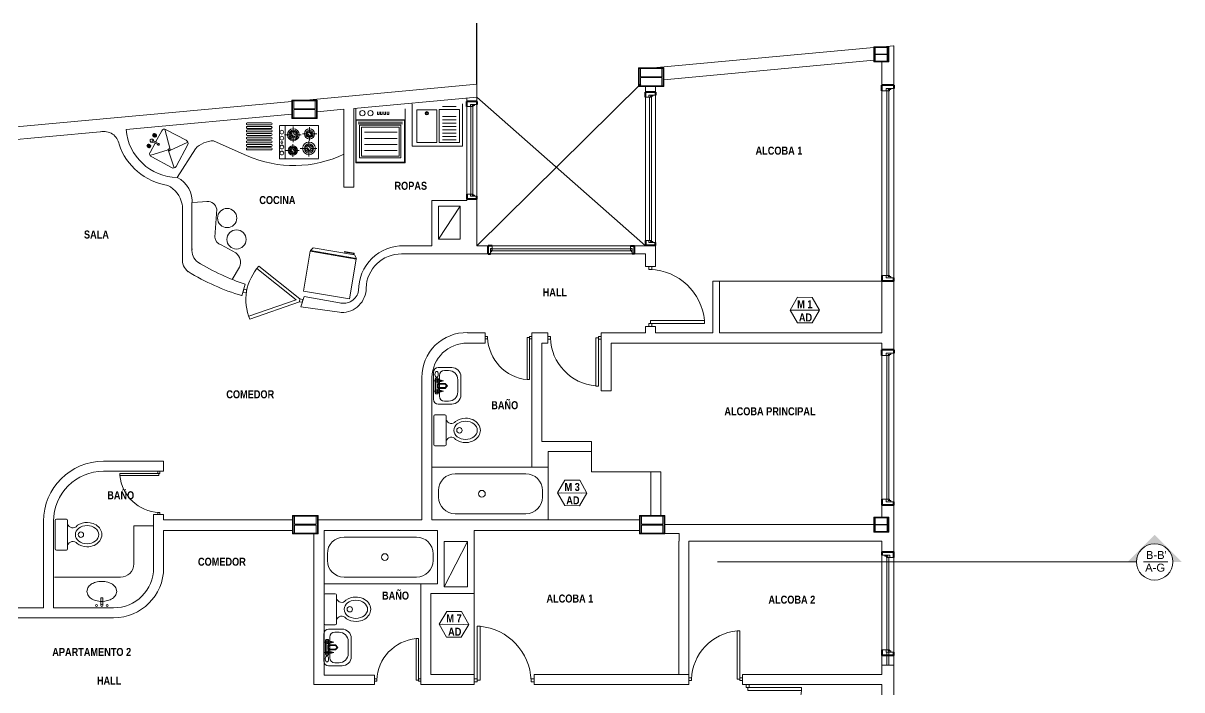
# Model space of a CAD drawing. Extents: x 1270 to 1442, y 932 to 1016.
# Drawn here: x 1381.52 to 1398.89, y 943.41 to 953.41 of the extents above; entities that cross this region are included whole.
import ezdxf

# ---------------------------------------------------------------- set-up
doc = ezdxf.new("R2010")
doc.units = 0
doc.header["$MEASUREMENT"] = 0
doc.linetypes.add('DASHED', pattern=[19.05, 12.7, -6.35])
for name, color, linetype, lineweight in [('arquitecturapasito', 252, 'Continuous', 5), ('estructural', 201, 'Continuous', 15), ('muebles', 56, 'Continuous', 9), ('muros', 5, 'Continuous', 40), ('ventanas', 4, 'Continuous', 9)]:
    doc.layers.add(name, color=color, linetype=linetype, lineweight=lineweight)
doc.styles.get("Standard").update_dxf_attribs({"font": 'arial.ttf'})

# ---------------------------------------------------------------- blocks, each defined once
blk = doc.blocks.new('INODORO')
for p, q in [((0, -0.23), (0, 0.23)), ((0.02, 0.25), (0.18, 0.25)), ((0.2, 0.23), (0.2, -0.23)), ((0.18, -0.25), (0.02, -0.25))]:
    blk.add_line(p, q)
blk.add_circle((0.414, 0), 0.0438)
for centre, radius, start, end in [((0.02, 0.23), 0.02, 90, 180), ((0.18, 0.23), 0.02, 0, 90), ((0.283, 0.197), 0.0864, 196.4375, 322.7515), ((0.283, -0.197), 0.0864, 37.1646, 163.5625), ((0.02, -0.23), 0.02, 180, 270), ((0.18, -0.23), 0.02, 270, 0)]:
    blk.add_arc(centre, radius, start, end)
blk.add_ellipse((0.512, 0), major_axis=(0.188, 0), ratio=0.77871)
blk.add_open_spline([(0.352, -0.145), (0.364, -0.154), (0.378, -0.163), (0.444, -0.194), (0.504, -0.202), (0.629, -0.181), (0.692, -0.143), (0.741, -0.061), (0.75, -0.03), (0.75, 0), (0.75, 0.036), (0.737, 0.072), (0.671, 0.163), (0.591, 0.196), (0.453, 0.196), (0.396, 0.177), (0.352, 0.144)], degree=3, knots=[3.942102, 3.942102, 3.942102, 3.942102, 4.162638, 4.162638, 4.924422, 4.924422, 5.847984, 5.847984, 6.283185, 6.283185, 6.283185, 6.801532, 6.801532, 7.861895, 7.861895, 8.624417, 8.624417, 8.624417, 8.624417])
blk = doc.blocks.new('OVA2-P')
at = {"color": 0, "linetype": 'ByBlock'}
for p, q in [((-0.21, 0.015), (-0.095, 0.015)), ((-0.095, 0.015), (-0.095, -0.015)), ((-0.21, -0.015), (-0.095, -0.015))]:
    blk.add_line(p, q, dxfattribs=at)
blk.add_lwpolyline([(0, 0.225), (-0.054, 0.21, 0.107118), (-0.106, 0.159, 0.079812), (-0.138, 0.09, 0.067459), (-0.15, 0, 0.067459), (-0.138, -0.09, 0.079812), (-0.106, -0.159, 0.107118), (-0.054, -0.21), (0, -0.225), (0.054, -0.21, 0.107118), (0.106, -0.159, 0.079812), (0.138, -0.09, 0.067459), (0.15, 0, 0.067459), (0.138, 0.09, 0.079812), (0.106, 0.159, 0.107118), (0.054, 0.21)], format="xyb", close=True, dxfattribs=at)
for centre in [(-0.21, 0.08), (-0.21, 0), (-0.21, -0.08)]:
    blk.add_circle(centre, 0.015, dxfattribs=at)
blk = doc.blocks.new('lavadero')
for p, q in [((-0.22, 0), (0.22, 0)), ((-0.3, -0.3), (-0.3, -0.08)), ((-0.25, -0.25), (-0.25, -0.18)), ((-0.17, -0.1), (0.17, -0.1)), ((-0.111, -0.027), (-0.125, -0.039)), ((0.129, -0.039), (-0.125, -0.039)), ((-0.125, -0.039), (-0.125, -0.077)), ((-0.125, -0.077), (0.129, -0.077)), ((-0.083, -0.014), (-0.111, -0.065)), ((0.115, -0.027), (-0.111, -0.027)), ((-0.054, -0.065), (-0.111, -0.065)), ((-0.111, -0.065), (-0.083, -0.166)), ((-0.083, -0.014), (-0.083, -0.166)), ((-0.083, -0.014), (-0.054, -0.065)), ((-0.083, -0.166), (-0.054, -0.065)), ((-0.04, -0.077), (-0.026, -0.065)), ((-0.04, -0.192), (-0.04, -0.077)), ((-0.026, -0.065), (0.03, -0.065)), ((-0.026, -0.09), (-0.012, -0.077)), ((-0.026, -0.192), (-0.026, -0.09)), ((0.03, -0.09), (0.016, -0.077)), ((0.044, -0.077), (0.03, -0.065)), ((0.03, -0.192), (0.03, -0.09)), ((0.044, -0.077), (0.044, -0.192)), ((0.087, -0.014), (0.058, -0.065)), ((0.087, -0.166), (0.058, -0.065)), ((0.087, -0.065), (0.058, -0.065)), ((0.087, -0.065), (0.087, -0.014)), ((0.087, -0.014), (0.115, -0.065)), ((0.087, -0.065), (0.115, -0.065)), ((0.087, -0.065), (0.087, -0.166)), ((0.115, -0.065), (0.087, -0.166)), ((0.115, -0.027), (0.129, -0.039)), ((0.129, -0.077), (0.129, -0.039)), ((0.25, -0.18), (0.25, -0.25)), ((0.3, -0.08), (0.3, -0.3)), ((0.002, -0.23), (-0.04, -0.192)), ((0.002, -0.217), (-0.026, -0.192)), ((0.03, -0.192), (0.002, -0.217)), ((0.002, -0.23), (0.044, -0.192)), ((0.15, -0.45), (-0.15, -0.45)), ((0.1, -0.4), (-0.1, -0.4))]:
    blk.add_line(p, q)
for centre, radius, start, end in [((0.22, -0.08), 0.08, 0, 90), ((-0.22, -0.08), 0.08, 90, 180), ((-0.17, -0.18), 0.08, 90, 180), ((0.17, -0.18), 0.08, 0, 90), ((-0.15, -0.3), 0.15, 180, 270), ((-0.1, -0.25), 0.15, 180, 270), ((0.1, -0.25), 0.15, 270, 0), ((0.15, -0.3), 0.15, 270, 0)]:
    blk.add_arc(centre, radius, start, end)
blk.add_ellipse((-0.188, -0.053), major_axis=(-0.0489, 0.001), ratio=0.561716)
blk = doc.blocks.new('puerta vaiven')
for p, q in [((-0.023, 0.9), (0.022, 0.9)), ((-0.023, 0.855), (-0.023, 0.9)), ((0.022, 0.9), (0.022, 0.855)), ((-0.023, 0.045), (-0.404, 0.735)), ((0, 0.097), (-0.365, 0.757)), ((0, 0.855), (-0.023, 0.855)), ((0.022, 0.855), (0, 0.855)), ((0, 0.097), (0.365, 0.757)), ((0.022, 0.045), (0.404, 0.735)), ((-0.023, 0.045), (0.022, 0.045)), ((-0.023, 0), (-0.023, 0.045)), ((0, 0), (-0.023, 0)), ((-0.023, 0.045), (0.022, 0.045)), ((0.022, 0), (0, 0)), ((0.022, 0.045), (0.022, 0))]:
    blk.add_line(p, q)
for centre, start, end in [((0.032, 0.01), 92.1815, 121.0201), ((-0.032, 0.01), 58.9799, 87.8185)]:
    blk.add_arc(centre, 0.846, start, end)
blk = doc.blocks.new('PUERTA2')
for p, q in [((-0.1, 0.925), (-0.05, 0.925)), ((-0.1, 0.025), (-0.1, 0.925)), ((-0.05, 0.925), (-0.05, 0.025)), ((-0.05, 0.025), (-0.05, 0.925)), ((-1, 0.05), (-0.95, 0.05)), ((-1, 0), (-1, 0.05)), ((-0.95, 0), (-1, 0)), ((-0.95, 0.05), (-0.95, 0.025)), ((-0.95, 0.025), (-0.95, 0)), ((-0.05, 0.025), (-0.1, 0.025)), ((-0.05, 0.05), (0, 0.05)), ((-0.05, 0), (-0.05, 0.05)), ((0, 0), (-0.05, 0)), ((0, 0.05), (0, 0.025)), ((0, 0.025), (0, 0))]:
    blk.add_line(p, q)
blk.add_arc((-0.011, -0.011), 0.94, 95.4546, 177.8185)
blk = doc.blocks.new('buyht')
at = {"layer": 'muros', "ltscale": 0.05}
blk.add_line((0.072, 0.15), (0, 0.15), dxfattribs=at)
at = {"layer": 'muros'}
for q in [(0, 0.15), (0.042, 0)]:
    blk.add_line((0, 0), q, dxfattribs=at)
at = {"layer": 'ventanas'}
for p, q in [((0.072, 0.094), (0.072, 0.15)), ((0.042, 0.098), (0.042, 0)), ((0.042, 0.037), (0.057, 0.037)), ((0.057, 0.073), (0.072, 0.073)), ((0.057, 0.073), (0.057, 0.037)), ((0.072, 0.056), (0.057, 0.056))]:
    blk.add_line(p, q, dxfattribs=at)
blk.add_lwpolyline([(0.072, 0.056), (0.072, 0.098), (0.042, 0.098)], dxfattribs=at)
blk = doc.blocks.new('columna')
at = {"layer": 'estructural'}
for p, q in [((-0.256, 0.36), (0, 0.36)), ((-0.256, 0.34), (-0.256, 0.36)), ((-0.134, 0.36), (-0.134, 0.36)), ((-0.122, 0.36), (-0.122, 0.36)), ((0, 0.36), (0, 0.34)), ((-0.134, 0.34), (-0.256, 0.34)), ((-0.134, 0.34), (-0.134, 0.02)), ((0, 0.34), (-0.122, 0.34)), ((-0.122, 0.34), (-0.122, 0.02)), ((-0.134, 0.02), (-0.256, 0.02)), ((-0.256, 0.02), (-0.256, 0)), ((-0.256, 0), (0, 0)), ((-0.134, 0), (-0.134, 0)), ((0, 0.02), (-0.122, 0.02)), ((-0.122, 0), (-0.122, 0)), ((0, 0), (0, 0.02))]:
    blk.add_line(p, q, dxfattribs=at)
blk = doc.blocks.new('iiiiiiiiiiiii')
at = {"layer": 'estructural'}
for p, q in [((0.0101, 0.105), (0.0101, 0.204)), ((0.19299, 0.204), (0.19299, 0.105)), ((0.0101, 0.105), (0.19299, 0.105)), ((0.0101, 0), (0.0101, 0.099)), ((0.0101, 0.099), (0.19299, 0.099)), ((0.19299, 0.099), (0.19299, 0))]:
    blk.add_line(p, q, dxfattribs=at)
blk.add_lwpolyline([(0, 0.204), (0.204, 0.204), (0.204, 0), (0, 0)], close=True, dxfattribs=at)
blk = doc.blocks.new('JIK')
at = {"layer": 'muebles'}
for p, q in [((1447.18, 1060.251), (1447.226, 1060.288)), ((1447.226, 1060.288), (1447.226, 1059.589)), ((1447.237, 1060.288), (1447.237, 1059.589)), ((1447.237, 1060.288), (1447.843, 1060.288)), ((1447.843, 1060.288), (1447.843, 1059.589)), ((1447.155, 1060.091), (1447.155, 1060.241)), ((1447.155, 1060.241), (1447.18, 1060.241)), ((1447.161, 1060.234), (1447.161, 1060.098)), ((1447.161, 1060.234), (1447.18, 1060.234)), ((1447.18, 1060.251), (1447.18, 1059.625)), ((1447.18, 1059.625), (1447.226, 1059.589)), ((1447.226, 1059.589), (1447.237, 1059.589)), ((1447.237, 1059.589), (1447.843, 1059.589))]:
    blk.add_line(p, q, dxfattribs=at)
blk = doc.blocks.new('LJIKO')
at = {"layer": 'muebles'}
for p, q in [((1446.164, 1065.092), (1446.764, 1065.092)), ((1446.164, 1064.542), (1446.164, 1065.092)), ((1446.17, 1065.086), (1446.638, 1065.086)), ((1446.17, 1064.548), (1446.17, 1065.086)), ((1446.217, 1065.049), (1446.217, 1064.589)), ((1446.582, 1065.049), (1446.217, 1065.049)), ((1446.237, 1065.029), (1446.237, 1064.609)), ((1446.562, 1065.029), (1446.237, 1065.029)), ((1446.3, 1064.631), (1446.3, 1064.993)), ((1446.366, 1064.631), (1446.366, 1064.993)), ((1446.434, 1064.631), (1446.434, 1064.993)), ((1446.506, 1064.631), (1446.506, 1064.993)), ((1446.562, 1064.609), (1446.562, 1065.029)), ((1446.582, 1064.589), (1446.582, 1065.049)), ((1446.596, 1065.063), (1446.596, 1064.571)), ((1446.616, 1064.571), (1446.616, 1065.063)), ((1446.638, 1064.548), (1446.638, 1065.086)), ((1446.644, 1064.542), (1446.644, 1065.092)), ((1446.731, 1064.851), (1446.703, 1064.851)), ((1446.703, 1064.851), (1446.703, 1064.831)), ((1446.703, 1064.831), (1446.731, 1064.831)), ((1446.703, 1064.817), (1446.703, 1064.797)), ((1446.731, 1064.817), (1446.703, 1064.817)), ((1446.703, 1064.797), (1446.731, 1064.797)), ((1446.703, 1064.779), (1446.703, 1064.759)), ((1446.731, 1064.779), (1446.703, 1064.779)), ((1446.703, 1064.759), (1446.731, 1064.759)), ((1446.703, 1064.743), (1446.703, 1064.723)), ((1446.731, 1064.743), (1446.703, 1064.743)), ((1446.562, 1064.609), (1446.237, 1064.609)), ((1446.703, 1064.723), (1446.731, 1064.723)), ((1446.164, 1064.542), (1446.764, 1064.542)), ((1446.17, 1064.548), (1446.638, 1064.548)), ((1446.582, 1064.589), (1446.217, 1064.589))]:
    blk.add_line(p, q, dxfattribs=at)
for centre in [(1446.717, 1065.018), (1446.717, 1064.928)]:
    blk.add_circle(centre, 0.0295, dxfattribs=at)
blk = doc.blocks.new('LPÑO')
at = {"layer": 'muebles'}
for p, q in [((1446.133, 1064.423), (1446.764, 1064.423)), ((1446.133, 1063.666), (1446.133, 1064.423)), ((1446.184, 1064.049), (1446.184, 1064.352)), ((1446.184, 1064.352), (1446.676, 1064.352)), ((1446.676, 1064.049), (1446.676, 1064.352)), ((1446.676, 1064.049), (1446.184, 1064.049)), ((1446.187, 1063.712), (1446.187, 1064.015)), ((1446.187, 1064.015), (1446.679, 1064.015)), ((1446.225, 1063.762), (1446.225, 1063.964)), ((1446.275, 1063.762), (1446.275, 1063.964)), ((1446.325, 1063.762), (1446.325, 1063.964)), ((1446.376, 1063.762), (1446.376, 1063.964)), ((1446.426, 1063.762), (1446.426, 1063.964)), ((1446.477, 1063.762), (1446.477, 1063.964)), ((1446.527, 1063.762), (1446.527, 1063.964)), ((1446.578, 1063.762), (1446.578, 1063.964)), ((1446.679, 1063.712), (1446.679, 1064.015)), ((1446.728, 1063.762), (1446.728, 1063.964)), ((1446.764, 1063.666), (1446.133, 1063.666)), ((1446.187, 1063.712), (1446.679, 1063.712))]:
    blk.add_line(p, q, dxfattribs=at)
for radius in [0.0252, 0.0126]:
    blk.add_circle((1446.625, 1064.201), radius, dxfattribs=at)

msp = doc.modelspace()

# ---------------------------------------------------------------- hatches: boundary and pattern name
at = {"layer": 'arquitecturapasito', "ltscale": 6}
msp.add_hatch(color=252, dxfattribs=at).paths.add_polyline_path([(1398.212, 945.331), (1398.076, 945.331), (1398.484, 945.739), (1398.891, 945.331), (1398.756, 945.331, 1)])

# ---------------------------------------------------------------- linework, layer by layer
msp.add_line((1388.323, 952.494), (1388.323, 953.411))
at = {"layer": 'arquitecturapasito', "color": 252}
for p, q in [((1390.966, 952.739), (1394.272, 953.045)), ((1394.292, 952.948), (1394.292, 953.047)), ((1394.292, 952.948), (1394.292, 953.047)), ((1394.292, 952.948), (1394.292, 953.047)), ((1394.292, 952.843), (1394.292, 952.942)), ((1394.41, 953.057), (1394.574, 953.073)), ((1394.57, 953.072), (1394.574, 953.073)), ((1394.574, 953.073), (1394.574, 952.432)), ((1394.395, 952.482), (1394.395, 952.833)), ((1385.764, 952.258), (1388.323, 952.494)), ((1390.78, 952.501), (1388.323, 950.072)), ((1388.323, 952.494), (1388.323, 952.234)), ((1390.848, 951.94), (1390.848, 952.463)), ((1390.998, 949.762), (1390.998, 952.463)), ((1394.395, 952.482), (1394.394, 949.541)), ((1394.574, 949.541), (1394.574, 952.482)), ((1380.753, 951.794), (1385.545, 952.237)), ((1388.173, 952.234), (1388.173, 952.29)), ((1390.848, 950.072), (1388.323, 952.303)), ((1390.848, 950.072), (1390.848, 952.375)), ((1390.848, 952.375), (1390.998, 952.375)), ((1390.998, 952.375), (1390.998, 950.078)), ((1386.326, 952.12), (1386.326, 950.953)), ((1386.476, 950.953), (1386.476, 952.133)), ((1388.173, 950.844), (1388.173, 952.163)), ((1388.323, 950.814), (1388.323, 952.193)), ((1384.878, 951.917), (1385.237, 951.917)), ((1384.878, 951.887), (1385.237, 951.887)), ((1383.504, 951.628), (1383.595, 951.798)), ((1383.642, 951.82), (1383.722, 951.515)), ((1383.664, 951.813), (1383.961, 951.655)), ((1384.878, 951.863), (1385.237, 951.863)), ((1384.878, 951.833), (1385.237, 951.833)), ((1384.878, 951.809), (1385.237, 951.809)), ((1384.878, 951.779), (1385.237, 951.779)), ((1384.878, 951.755), (1385.237, 951.755)), ((1384.878, 951.725), (1385.237, 951.725)), ((1385.539, 951.737), (1385.435, 951.737)), ((1385.569, 951.86), (1385.569, 951.767)), ((1385.569, 951.624), (1385.569, 951.707)), ((1385.599, 951.737), (1385.685, 951.737)), ((1385.781, 951.75), (1385.705, 951.75)), ((1385.811, 951.78), (1385.811, 951.852)), ((1385.811, 951.72), (1385.811, 951.651)), ((1385.841, 951.75), (1385.919, 951.75)), ((1383.495, 951.611), (1383.42, 951.469)), ((1383.443, 951.639), (1383.535, 951.591)), ((1383.543, 951.607), (1383.452, 951.656)), ((1383.511, 951.64), (1383.504, 951.628)), ((1383.988, 951.625), (1383.717, 951.5)), ((1383.987, 951.589), (1383.811, 951.26)), ((1384.374, 951.646), (1384.877, 951.423)), ((1384.878, 951.701), (1385.237, 951.701)), ((1384.878, 951.671), (1385.237, 951.671)), ((1384.878, 951.647), (1385.237, 951.647)), ((1384.878, 951.617), (1385.237, 951.617)), ((1384.878, 951.593), (1385.237, 951.593)), ((1384.878, 951.563), (1385.237, 951.563)), ((1384.878, 951.539), (1385.237, 951.539)), ((1385.563, 951.594), (1385.563, 951.53)), ((1385.774, 951.532), (1385.67, 951.532)), ((1385.804, 951.562), (1385.804, 951.645)), ((1385.834, 951.532), (1385.92, 951.532)), ((1383.416, 951.425), (1383.693, 951.509)), ((1383.446, 951.404), (1383.742, 951.246)), ((1383.78, 951.239), (1383.693, 951.509)), ((1383.828, 951.097), (1384.1, 951.527)), ((1384.878, 951.509), (1385.237, 951.509)), ((1385.533, 951.5), (1385.458, 951.5)), ((1385.563, 951.407), (1385.563, 951.47)), ((1385.593, 951.5), (1385.656, 951.5)), ((1385.804, 951.502), (1385.804, 951.409)), ((1386.326, 950.953), (1386.476, 950.953)), ((1384.049, 950.706), (1384.049, 950.004)), ((1384.051, 950.722), (1384.289, 950.735)), ((1388.173, 950.749), (1387.647, 950.749)), ((1387.647, 950.749), (1387.647, 950.072)), ((1387.747, 950.665), (1387.747, 950.172)), ((1388.073, 950.665), (1387.747, 950.665)), ((1387.747, 950.172), (1388.073, 950.665)), ((1388.073, 950.665), (1388.073, 950.172)), ((1388.323, 950.772), (1388.323, 950.072)), ((1383.907, 950.578), (1383.907, 949.884)), ((1384.42, 950.62), (1384.394, 950.201)), ((1387.747, 950.172), (1388.073, 950.172)), ((1384.487, 950.086), (1384.706, 949.965)), ((1387.194, 950.072), (1387.647, 950.072)), ((1388.323, 950.072), (1390.848, 950.072)), ((1390.685, 950.072), (1388.493, 950.072)), ((1388.493, 950.072), (1388.493, 949.95)), ((1390.685, 950.072), (1390.685, 949.95)), ((1390.848, 950.072), (1390.848, 950.078)), ((1387.194, 949.95), (1390.848, 949.95)), ((1388.493, 949.95), (1390.685, 949.95)), ((1390.848, 949.762), (1390.848, 949.95)), ((1384.761, 949.752), (1384.652, 949.568)), ((1390.848, 949.762), (1390.998, 949.762)), ((1384.848, 949.496), (1384.797, 949.324)), ((1391.858, 949.541), (1394.574, 949.541)), ((1391.858, 948.769), (1391.858, 949.541)), ((1391.958, 949.541), (1391.858, 949.541)), ((1391.958, 948.769), (1391.958, 949.541)), ((1394.394, 949.541), (1394.394, 948.769)), ((1394.574, 949.541), (1394.574, 948.512)), ((1385.683, 949.156), (1385.73, 949.314)), ((1385.73, 949.314), (1386.259, 949.218)), ((1385.683, 949.156), (1386.298, 949.073)), ((1393.018, 949.109), (1393.459, 949.106)), ((1388.18, 948.769), (1388.448, 948.769)), ((1388.448, 948.769), (1388.448, 948.611)), ((1389.147, 948.769), (1389.383, 948.769)), ((1389.147, 948.769), (1389.147, 946.754)), ((1389.331, 948.769), (1389.383, 948.769)), ((1389.383, 948.769), (1389.383, 948.611)), ((1390.183, 948.769), (1390.848, 948.769)), ((1390.183, 948.769), (1390.183, 948.611)), ((1390.848, 948.769), (1390.848, 948.862)), ((1390.848, 948.862), (1390.998, 948.862)), ((1390.998, 948.769), (1390.998, 948.862)), ((1390.998, 948.769), (1391.858, 948.769)), ((1391.958, 948.769), (1394.394, 948.769)), ((1388.168, 948.611), (1388.448, 948.611)), ((1389.297, 948.611), (1389.383, 948.611)), ((1389.297, 948.611), (1389.297, 947.135)), ((1390.183, 948.611), (1390.183, 947.895)), ((1390.333, 948.611), (1394.394, 948.611)), ((1390.333, 947.895), (1390.333, 948.611)), ((1394.394, 948.611), (1394.394, 948.512)), ((1394.394, 948.426), (1394.394, 946.27)), ((1394.574, 948.462), (1394.574, 946.234)), ((1387.497, 945.962), (1387.497, 948.098)), ((1387.647, 945.962), (1387.647, 948.098)), ((1390.183, 947.895), (1390.333, 947.895)), ((1389.297, 947.135), (1390.042, 947.135)), ((1390.042, 946.985), (1390.042, 947.135)), ((1382.724, 946.842), (1383.624, 946.842)), ((1383.624, 946.692), (1383.624, 946.842)), ((1389.391, 946.985), (1390.042, 946.985)), ((1389.391, 946.985), (1389.391, 945.965)), ((1382.724, 946.692), (1383.624, 946.692)), ((1389.147, 946.754), (1389.391, 946.754)), ((1390.928, 946.027), (1390.928, 946.684)), ((1390.928, 946.684), (1391.078, 946.684)), ((1391.078, 946.027), (1391.078, 946.684)), ((1389.53, 946.367), (1389.972, 946.363)), ((1389.585, 946.366), (1389.893, 946.364)), ((1394.394, 946.27), (1394.394, 946.001)), ((1394.574, 946.234), (1394.574, 945.483)), ((1383.474, 945.842), (1383.474, 946.042)), ((1383.474, 946.042), (1383.624, 946.042)), ((1383.624, 945.962), (1383.624, 946.042)), ((1394.475, 945.991), (1394.475, 945.892)), ((1394.475, 945.991), (1394.475, 945.892)), ((1381.824, 944.642), (1381.824, 945.942)), ((1381.974, 944.642), (1381.974, 945.942)), ((1383.474, 945.87), (1383.177, 945.87)), ((1383.177, 945.87), (1383.177, 945.301)), ((1383.474, 945.242), (1383.474, 945.842)), ((1385.558, 945.962), (1383.624, 945.962)), ((1385.558, 945.804), (1383.624, 945.804)), ((1383.624, 945.242), (1383.624, 945.804)), ((1387.497, 945.962), (1385.939, 945.962)), ((1387.729, 945.804), (1386.029, 945.804)), ((1386.029, 945.804), (1386.029, 943.633)), ((1389.297, 945.962), (1387.647, 945.962)), ((1387.729, 945.004), (1387.729, 945.804)), ((1390.758, 945.804), (1388.279, 945.804)), ((1388.279, 943.642), (1388.279, 945.804)), ((1388.279, 944.856), (1388.279, 945.804)), ((1390.758, 945.962), (1389.297, 945.962)), ((1391.139, 945.892), (1394.272, 945.892)), ((1391.139, 945.892), (1394.272, 945.892)), ((1391.501, 945.892), (1391.501, 945.892)), ((1394.292, 945.892), (1394.475, 945.892)), ((1394.292, 945.892), (1394.475, 945.892)), ((1394.292, 945.886), (1394.475, 945.886)), ((1394.292, 945.886), (1394.475, 945.886)), ((1394.475, 945.886), (1394.475, 945.787)), ((1394.475, 945.886), (1394.475, 945.787)), ((1385.878, 945.751), (1385.878, 943.492)), ((1387.829, 945.639), (1387.829, 944.956)), ((1388.179, 945.638), (1387.829, 945.638)), ((1387.829, 944.956), (1388.179, 945.638)), ((1388.179, 945.638), (1388.179, 944.956)), ((1388.179, 945.638), (1388.179, 944.956)), ((1391.139, 945.759), (1391.352, 945.759)), ((1391.139, 945.759), (1391.352, 945.759)), ((1391.351, 945.642), (1391.351, 945.642)), ((1391.351, 943.642), (1391.351, 945.642)), ((1391.352, 945.759), (1391.352, 945.642)), ((1391.352, 945.759), (1391.352, 945.642)), ((1394.2, 945.642), (1391.501, 945.642)), ((1394.394, 945.642), (1391.501, 945.642)), ((1391.501, 943.642), (1391.501, 945.642)), ((1391.501, 943.642), (1391.501, 945.642)), ((1391.501, 943.642), (1391.501, 945.642)), ((1391.501, 943.492), (1391.501, 945.642)), ((1394.394, 945.642), (1394.394, 945.483)), ((1394.393, 943.783), (1394.393, 945.483)), ((1394.393, 943.783), (1394.393, 945.483)), ((1394.394, 945.483), (1394.574, 945.483)), ((1394.574, 945.483), (1394.573, 943.783)), ((1394.574, 945.483), (1394.573, 943.783)), ((1394.574, 945.483), (1394.573, 943.783)), ((1387.479, 943.492), (1387.479, 945.004)), ((1387.829, 944.956), (1388.179, 944.956)), ((1387.629, 943.642), (1387.629, 944.856)), ((1387.629, 944.856), (1388.279, 944.856)), ((1380.474, 944.642), (1381.824, 944.642)), ((1381.974, 944.642), (1382.874, 944.642)), ((1380.474, 944.492), (1382.874, 944.492)), ((1387.758, 944.396), (1388.2, 944.393)), ((1387.813, 944.396), (1388.121, 944.394)), ((1391.351, 943.642), (1391.351, 943.877)), ((1394.393, 943.785), (1394.393, 943.642)), ((1394.393, 943.785), (1394.393, 943.642)), ((1394.393, 943.783), (1394.573, 943.783)), ((1394.573, 943.783), (1394.573, 943.315)), ((1386.787, 943.633), (1386.029, 943.633)), ((1386.787, 943.492), (1386.787, 943.633)), ((1388.279, 943.642), (1387.629, 943.642)), ((1388.279, 943.642), (1388.279, 943.492)), ((1391.501, 943.642), (1389.179, 943.642)), ((1389.179, 943.642), (1389.179, 943.492)), ((1391.501, 943.492), (1391.501, 943.642)), ((1394.393, 943.642), (1392.303, 943.642)), ((1392.303, 943.492), (1392.303, 943.642)), ((1394.393, 943.642), (1392.303, 943.642)), ((1386.787, 943.492), (1385.878, 943.492)), ((1388.279, 943.492), (1387.479, 943.492)), ((1391.501, 943.492), (1389.179, 943.492)), ((1394.393, 943.492), (1392.303, 943.492)), ((1394.393, 943.492), (1394.393, 943.315))]:
    msp.add_line(p, q, dxfattribs=at)
at = {"layer": 'arquitecturapasito', "color": 252, "ltscale": 0.05}
for p, q in [((1394.272, 952.854), (1391.125, 952.563)), ((1390.78, 952.531), (1390.778, 952.531)), ((1388.323, 952.303), (1386.476, 952.133)), ((1386.326, 952.119), (1385.926, 952.082)), ((1385.545, 952.046), (1383.061, 951.816)), ((1382.675, 951.781), (1380.753, 951.603))]:
    msp.add_line(p, q, dxfattribs=at)
at = {"layer": 'arquitecturapasito', "color": 252, "ltscale": 0.025}
for p, q in [((1390.908, 952.304), (1390.908, 950.15)), ((1390.938, 952.304), (1390.938, 950.15)), ((1394.47, 952.396), (1394.47, 949.627)), ((1394.5, 952.396), (1394.5, 949.627)), ((1388.233, 952.163), (1388.233, 950.844)), ((1388.263, 952.163), (1388.263, 950.844)), ((1388.551, 950.028), (1390.627, 950.028)), ((1388.551, 949.998), (1390.627, 949.998)), ((1394.47, 948.426), (1394.47, 946.27)), ((1394.5, 948.426), (1394.5, 946.27)), ((1394.47, 945.397), (1394.47, 944.014)), ((1394.47, 945.397), (1394.47, 944.014)), ((1394.47, 945.397), (1394.47, 944.014)), ((1394.47, 945.397), (1394.47, 944.014)), ((1394.47, 945.397), (1394.47, 944.014)), ((1394.5, 945.397), (1394.5, 944.014)), ((1394.5, 945.397), (1394.5, 944.014)), ((1394.5, 945.397), (1394.5, 944.014)), ((1394.5, 945.397), (1394.5, 944.014)), ((1394.5, 945.397), (1394.5, 944.014)), ((1394.47, 943.978), (1394.47, 943.783)), ((1394.5, 943.996), (1394.5, 943.783))]:
    msp.add_line(p, q, dxfattribs=at)
at = {"layer": 'arquitecturapasito', "color": 252, "linetype": 'ByBlock'}
for p, q in [((1385.947, 951.876), (1385.36, 951.876)), ((1385.36, 951.376), (1385.36, 951.87)), ((1385.447, 951.876), (1385.447, 951.376)), ((1385.947, 951.382), (1385.947, 951.876)), ((1385.36, 951.376), (1385.947, 951.376))]:
    msp.add_line(p, q, dxfattribs=at)
at = {"layer": 'arquitecturapasito', "color": 252, "ltscale": 0.1}
for p, q in [((1389.391, 946.754), (1387.647, 946.754)), ((1387.997, 946.654), (1389.053, 946.654)), ((1387.747, 946.304), (1387.747, 946.404)), ((1389.303, 946.304), (1389.303, 946.404)), ((1389.053, 946.054), (1387.997, 946.054)), ((1387.416, 945.704), (1386.329, 945.704)), ((1386.079, 945.454), (1386.079, 945.354)), ((1387.666, 945.454), (1387.666, 945.354)), ((1387.416, 945.104), (1386.329, 945.104)), ((1382.977, 945.101), (1381.988, 945.101)), ((1386.029, 945.004), (1387.479, 945.004))]:
    msp.add_line(p, q, dxfattribs=at)
at = {"layer": 'arquitecturapasito', "color": 252, "linetype": 'DASHED'}
msp.add_line((1394.574, 946.234), (1394.574, 945.483), dxfattribs=at)
at = {"layer": 'arquitecturapasito', "color": 252, "ltscale": 6}
msp.add_line((1398.212, 945.331), (1391.93, 945.331), dxfattribs=at)
at = {"layer": 'arquitecturapasito', "color": 252}
for points in [[(1394.272, 953.057), (1394.496, 953.057), (1394.496, 952.833), (1394.272, 952.833)], [(1394.272, 953.057), (1394.496, 953.057), (1394.496, 952.833), (1394.272, 952.833)], [(1391.125, 952.463), (1390.745, 952.463), (1390.745, 952.739), (1391.125, 952.739)], [(1385.926, 951.982), (1385.545, 951.982), (1385.545, 952.258), (1385.926, 952.258)], [(1393.018, 949.109), (1393.127, 948.917), (1393.347, 948.915), (1393.459, 949.106), (1393.35, 949.298), (1393.129, 949.3)], [(1389.53, 946.367), (1389.639, 946.175), (1389.86, 946.173), (1389.972, 946.363), (1389.863, 946.556), (1389.642, 946.557)], [(1385.939, 945.751), (1385.558, 945.751), (1385.558, 946.027), (1385.939, 946.027)], [(1391.139, 945.751), (1390.758, 945.751), (1390.758, 946.027), (1391.139, 946.027)], [(1391.139, 945.751), (1390.758, 945.751), (1390.758, 946.027), (1391.139, 946.027)], [(1394.272, 946.001), (1394.496, 946.001), (1394.496, 945.777), (1394.272, 945.777)], [(1387.758, 944.396), (1387.867, 944.204), (1388.088, 944.203), (1388.2, 944.393), (1388.091, 944.585), (1387.87, 944.587)]]:
    msp.add_lwpolyline(points, close=True, dxfattribs=at)
for points in [[(1394.292, 952.843), (1394.282, 952.843), (1394.282, 953.047), (1394.292, 953.047)], [(1391.115, 952.473), (1390.755, 952.473), (1390.755, 952.729), (1391.115, 952.729), (1391.115, 952.473)], [(1391.095, 952.729), (1391.115, 952.729), (1391.115, 952.473)], [(1391.095, 952.729), (1391.115, 952.729), (1391.115, 952.473)], [(1385.916, 951.992), (1385.555, 951.992), (1385.555, 952.248), (1385.916, 952.248), (1385.916, 951.992)], [(1388.173, 950.772), (1388.173, 950.749)], [(1391.078, 946.684), (1390.042, 946.684), (1390.042, 947.135)], [(1385.929, 945.761), (1385.568, 945.761), (1385.568, 946.017), (1385.929, 946.017), (1385.929, 945.761)], [(1385.929, 945.761), (1385.568, 945.761), (1385.568, 946.017), (1385.929, 946.017), (1385.929, 945.761)], [(1385.929, 945.761), (1385.568, 945.761), (1385.568, 946.017), (1385.929, 946.017), (1385.929, 945.761)], [(1391.129, 945.761), (1390.768, 945.761), (1390.768, 946.017), (1391.129, 946.017), (1391.129, 945.761)], [(1391.129, 945.761), (1390.768, 945.761), (1390.768, 946.017), (1391.129, 946.017), (1391.129, 945.761)], [(1391.129, 945.761), (1390.768, 945.761), (1390.768, 946.017), (1391.129, 946.017), (1391.129, 945.761)], [(1394.475, 945.991), (1394.486, 945.991), (1394.486, 945.787), (1394.475, 945.787)], [(1387.479, 945.004), (1387.729, 945.004)]]:
    msp.add_lwpolyline(points, dxfattribs=at)
at = {"layer": 'arquitecturapasito', "color": 252, "ltscale": 6}
msp.add_lwpolyline([(1398.315, 945.331), (1398.682, 945.331)], dxfattribs=at)
at = {"layer": 'arquitecturapasito', "color": 252, "linetype": 'ByBlock'}
for centre, radius in [((1385.397, 951.776), 0.0287), ((1385.397, 951.686), 0.0287), ((1385.569, 951.737), 0.0897), ((1385.569, 951.737), 0.0698), ((1385.569, 951.737), 0.0512), ((1385.569, 951.737), 0.0325), ((1385.811, 951.75), 0.0769), ((1385.811, 951.75), 0.0553), ((1385.811, 951.75), 0.0409), ((1385.811, 951.75), 0.0266), ((1385.397, 951.553), 0.0287), ((1385.397, 951.619), 0.0139), ((1385.562, 951.501), 0.0696), ((1385.562, 951.501), 0.0553), ((1385.562, 951.501), 0.0409), ((1385.804, 951.532), 0.0952), ((1385.804, 951.532), 0.0698), ((1385.804, 951.532), 0.0512), ((1385.804, 951.532), 0.0325), ((1385.397, 951.463), 0.0287), ((1385.562, 951.501), 0.0266)]:
    msp.add_circle(centre, radius, dxfattribs=at)
at = {"layer": 'arquitecturapasito', "color": 252}
for centre in [(1384.577, 950.488), (1384.717, 950.167)]:
    msp.add_circle(centre, 0.144, dxfattribs=at)
at = {"layer": 'arquitecturapasito', "color": 252, "ltscale": 0.1}
for centre in [(1388.397, 946.354), (1386.942, 945.404)]:
    msp.add_circle(centre, 0.05, dxfattribs=at)
at = {"layer": 'arquitecturapasito', "color": 252, "ltscale": 6}
msp.add_circle((1398.484, 945.331), 0.272, dxfattribs=at)
at = {"layer": 'arquitecturapasito', "color": 252}
for centre, radius, start, end in [((1382.728, 951.555), 0.232, 9.7252, 103.0754), ((1383.844, 951.882), 0.786, 184.7913, 268.7938), ((1385.539, 951.707), 0.03, 0, 90), ((1385.599, 951.767), 0.03, 180, 270), ((1385.781, 951.72), 0.03, 0, 90), ((1385.841, 951.78), 0.03, 180, 270), ((1383.83, 951.888), 0.922, 198.5619, 260.9971), ((1384.374, 951.27), 0.376, 90.0269, 136.7238), ((1385.593, 951.53), 0.03, 180, 270), ((1385.774, 951.502), 0.03, 0, 90), ((1385.834, 951.562), 0.03, 180, 270), ((1385.579, 953.005), 1.73, 246.088, 295.6034), ((1385.533, 951.47), 0.03, 0, 90), ((1383.654, 950.739), 0.397, 353.8562, 64.0521), ((1383.512, 950.62), 0.397, 11.4381, 64.0521), ((1383.512, 950.62), 0.397, 353.8562, 11.4364), ((1384.289, 950.603), 0.132, 7.2808, 96.4143), ((1384.514, 950.204), 0.12, 181.273, 257.0599), ((1384.271, 950.004), 0.222, 173.8088, 232.5336), ((1387.212, 949.408), 0.664, 88.3981, 180.6634), ((1384.127, 949.86), 0.222, 173.8088, 232.5336), ((1385.903, 952.697), 3.37, 238.3717, 245.3128), ((1384.601, 949.824), 0.175, 335.6743, 53.1671), ((1387.187, 949.423), 0.527, 89.3465, 178.5625), ((1385.759, 952.554), 3.37, 238.3717, 245.9707), ((1385.903, 952.697), 3.37, 245.3128, 251.7607), ((1385.759, 952.554), 3.37, 245.9707, 253.4001), ((1386.322, 949.439), 0.229, 254.1943, 350.2463), ((1386.298, 949.436), 0.363, 268.3981, 0.6634), ((1388.162, 948.106), 0.664, 88.3981, 180.6634), ((1388.174, 948.085), 0.527, 89.3465, 178.5625), ((1382.724, 945.942), 0.9, 90, 180), ((1382.724, 945.942), 0.75, 90, 180), ((1382.977, 945.301), 0.2, 270, 360), ((1382.874, 945.242), 0.75, 270, 0), ((1382.874, 945.242), 0.6, 270, 0)]:
    msp.add_arc(centre, radius, start, end, dxfattribs=at)
at = {"layer": 'arquitecturapasito', "color": 252, "ltscale": 0.1}
for centre, start, end in [((1387.997, 946.404), 90, 180), ((1389.053, 946.404), 0, 90), ((1387.997, 946.304), 180, 270), ((1389.053, 946.304), 270, 0), ((1386.329, 945.454), 90, 180), ((1387.416, 945.454), 360, 90), ((1386.329, 945.354), 180, 270), ((1387.416, 945.354), 270, 0)]:
    msp.add_arc(centre, 0.25, start, end, dxfattribs=at)
at = {"layer": 'arquitecturapasito', "color": 252, "extrusion": (0, 0, -1)}
for centre, major_axis, start_param, end_param in [((1384.878, 951.902), (0, 0.015), 3.141593, 6.283185), ((1384.878, 951.848), (0, -0.015), 0, 3.141593), ((1384.878, 951.794), (0, 0.015), 3.141593, 6.283185), ((1384.878, 951.74), (0, 0.015), 3.141593, 6.283185), ((1384.878, 951.686), (0, 0.015), 3.141593, 6.283185), ((1384.878, 951.632), (0, 0.015), 3.141593, 6.283185), ((1384.878, 951.578), (0, 0.015), 3.141593, 6.283185), ((1384.878, 951.524), (0, 0.015), 3.141593, 6.283185), ((1383.467, 951.444), (0.0476, -0.0254), 1.570796, 3.141593), ((1383.764, 951.285), (-0.0476, 0.0254), 3.141593, 4.712389)]:
    msp.add_ellipse(centre, major_axis=major_axis, ratio=0.833333, start_param=start_param, end_param=end_param, dxfattribs=at)
at = {"layer": 'arquitecturapasito', "color": 252}
for centre, major_axis, start_param, end_param in [((1385.237, 951.902), (0, 0.015), 3.141593, 6.283185), ((1383.489, 951.729), (-0.0267, 0.0142), -1.570796, 4.712389), ((1383.489, 951.729), (0.0191, -0.0102), 1.570796326794014, 7.853981633973598), ((1383.489, 951.729), (-0.00527, 0.00281), -1.570796, 4.712389), ((1383.643, 951.773), (0.0476, -0.0254), 1.570796, 3.141593), ((1385.237, 951.848), (0, -0.015), 0, 3.141593), ((1385.237, 951.794), (0, 0.015), 3.141593, 6.283185), ((1385.237, 951.74), (0, 0.015), 3.141593, 6.283185), ((1383.403, 951.568), (-0.0267, 0.0142), -1.570796, 4.712389), ((1383.403, 951.568), (0.0191, -0.0102), 1.570796326783585, 7.853981633963171), ((1383.403, 951.568), (0.00527, -0.00281), 1.570796326771469, 7.853981633951055), ((1383.449, 951.646), (-0.0267, 0.0142), 3.517748, 9.048623), ((1383.545, 951.595), (0.0144, -0.0077), 3.889506, 8.676865), ((1383.545, 951.595), (0.0124, -0.0066), 4.051203, 8.515168), ((1383.545, 951.595), (0.0117, -0.0062), 4.140507, 8.425864), ((1383.939, 951.615), (-0.0476, 0.0254), 3.141593, 4.712389), ((1385.237, 951.686), (0, 0.015), 3.141593, 6.283185), ((1385.237, 951.632), (0, 0.015), 3.141593, 6.283185), ((1385.237, 951.578), (0, 0.015), 3.141593, 6.283185), ((1385.237, 951.524), (0, 0.015), 3.141593, 6.283185), ((1383.708, 951.512), (0.0143, -0.0076), 1.570796326786477, 7.853981633966062)]:
    msp.add_ellipse(centre, major_axis=major_axis, ratio=0.833333, start_param=start_param, end_param=end_param, dxfattribs=at)

# ---------------------------------------------------------------- block references
for p in [(1394.282, 952.843), (1394.282, 952.843), (1394.282, 945.787)]:
    msp.add_blockref('iiiiiiiiiiiii', p, dxfattribs=at)
for name, p, rotation in [('columna', (1391.115, 952.729), 90), ('columna', (1391.115, 952.729), 90), ('columna', (1391.115, 952.729), 90), ('columna', (1385.916, 952.248), 90), ('columna', (1385.916, 952.248), 90), ('LPÑO', (2451.772, -494.565), 89.99999999991532), ('buyht', (1388.323, 950.772), 90), ('buyht', (1390.998, 950.078), 90), ('JIK', (583.365, 2554.135), 260.3664795876514), ('columna', (1385.929, 946.017), 90), ('columna', (1385.929, 946.017), 90), ('columna', (1391.129, 946.017), 90)]:
    msp.add_blockref(name, p, dxfattribs=dict(at, rotation=rotation))
for name, p, xscale, yscale, zscale, rotation in [('buyht', (1394.574, 952.482), -1.196951370386614, 1.196951370386614, 1.196951370386568, 90), ('LJIKO', (2819.239, -994.025), 1.34517420175257, 1.34517420175257, 1.34517420175257, 90), ('PUERTA2', (1390.901, 948.862), 0.8999999999996362, 0.8999999999996362, 0.8999999999996362, 270), ('buyht', (1394.574, 949.541), 1.196951370386614, 1.196951370386614, 1.196951370386614, 90), ('PUERTA2', (1389.147, 948.712), -0.6995563441359991, 0.6995563441359991, 0.6995563441360515, 180), ('PUERTA2', (1390.184, 948.71), -0.8008065473477473, 0.8008065473472925, 0.8008065473476712, 180), ('buyht', (1394.574, 948.512), -1.196951370386614, 1.196951370386614, 1.196951370386568, 90), ('PUERTA2', (1383.569, 946.692), 0.650000000000091, 0.650000000000091, 0.650000000000091, 90), ('buyht', (1394.574, 946.184), 1.196951370386614, 1.196951370386614, 1.196951370386614, 90), ('buyht', (1394.394, 945.483), 1.194520985869985, 1.194520985869985, 1.194520985869985, 270), ('buyht', (1394.573, 943.928), 1.194520985869985, 1.194520985869985, 1.194520985869985, 90), ('PUERTA2', (1392.361, 943.492), -0.8955222007407428, 0.8955222007407428, 0.8955222007408691, 270)]:
    msp.add_blockref(name, p, dxfattribs=dict(at, xscale=xscale, yscale=yscale, zscale=zscale, rotation=rotation))
at = {"layer": 'arquitecturapasito', "color": 252, "xscale": -1}
for name, p, rotation in [('buyht', (1388.323, 952.234), 90), ('buyht', (1390.998, 952.375), 90), ('puerta vaiven', (1385.708, 949.246), 80.25185516579714)]:
    msp.add_blockref(name, p, dxfattribs=dict(at, rotation=rotation))
at = {"layer": 'arquitecturapasito', "color": 252}
for name, p, xscale, yscale, zscale in [('buyht', (1388.493, 949.95), 0.8171338694323821, 0.8171338694323821, 0.8171338694323821), ('buyht', (1390.685, 949.949), -0.8171338694323822, 0.8171338694323822, 0.8171338694324347), ('PUERTA2', (1388.279, 943.534), -0.8995836072899692, 0.8995836072899692, 0.8995836072900866), ('PUERTA2', (1392.303, 943.551), 0.8061067903040566, 0.8061067903040566, 0.8061067903040566), ('PUERTA2', (1392.303, 943.551), 0.8061067903040566, 0.8061067903040566, 0.8061067903040566), ('PUERTA2', (1387.479, 943.541), 0.6921248078160716, 0.6921248078160716, 0.6921248078160716)]:
    msp.add_blockref(name, p, dxfattribs=dict(at, xscale=xscale, yscale=yscale, zscale=zscale))
at = {"layer": 'arquitecturapasito', "color": 252, "ltscale": 0.1}
for name, p, xscale, yscale, zscale, rotation in [('lavadero', (1387.669, 947.972), -0.9166666666667425, 0.9166666666667425, 0.9166666666668036, 90), ('INODORO', (1381.998, 945.74), -0.9333333335534916, 0.9333333335537191, 0.9333333335536669, 180), ('lavadero', (1386.025, 944.048), 0.9166666666667425, 0.9166666666667425, 0.9166666666667425, 90)]:
    msp.add_blockref(name, p, dxfattribs=dict(at, xscale=xscale, yscale=yscale, zscale=zscale, rotation=rotation))
at = {"layer": 'arquitecturapasito', "color": 252, "ltscale": 0.1, "xscale": 0.9333333335534916, "yscale": 0.9333333335534916, "zscale": 0.9333333335534916}
for p in [(1387.674, 947.304), (1386.029, 944.621)]:
    msp.add_blockref('INODORO', p, dxfattribs=at)
at = {"layer": 'arquitecturapasito', "color": 252, "ltscale": 0.1, "rotation": 90}
msp.add_blockref('OVA2-P', (1382.697, 944.889), dxfattribs=at)

# ---------------------------------------------------------------- texts
at = {"layer": 'arquitecturapasito', "color": 252, "char_height": 0.12, "attachment_point": 5}
for s, insert, width in [('{\\fArial Narrow|b1|i0|c0|p34;ALCOBA 1}', (1392.851, 951.498), 0.86518), ('{\\fArial Narrow|b1|i0|c0|p34;ROPAS}', (1387.33, 950.971), 0.73584), ('{\\fArial Narrow|b1|i0|c238|p34;COCINA}', (1385.33, 950.757), 0.73584), ('{\\fArial Narrow|b1|i0|c238|p34;SALA}', (1382.617, 950.24), 0.73584), ('{\\fArial Narrow|b1|i0|c238|p34;HALL}', (1389.491, 949.375), 0.73584), ('{\\fArial Narrow|b1|i0|c0|p34;M 1}', (1393.238, 949.196), 1.05345), ('{\\fArial Narrow|b1|i0|c0|p34;AD}', (1393.249, 948.997), 0.41563), ('{\\fArial Narrow|b1|i0|c238|p34;CO\\fArial Narrow|b1|i0|c0|p34;MEDOR}', (1384.923, 947.844), 0.73584), ('{\\fArial Narrow|b1|i0|c0|p34;BAÑO}', (1388.739, 947.68), 0.73584), ('{\\fArial Narrow|b1|i0|c238|p34;\\P\\fArial Narrow|b1|i0|c0|p34;ALCOBA PRINCIPAL}', (1392.716, 947.689), 1.86605), ('{\\fArial Narrow|b1|i0|c0|p34;M 3}', (1389.75, 946.454), 1.05345), ('{\\fArial Narrow|b1|i0|c0|p34;BAÑO }', (1382.981, 946.33), 0.73584), ('{\\fArial Narrow|b1|i0|c0|p34;AD}', (1389.761, 946.254), 0.41563), ("B-B'", (1398.509, 945.435), 20.73043), ('{\\fArial Narrow|b1|i0|c238|p34;CO\\fArial Narrow|b1|i0|c0|p34;MEDOR}', (1384.498, 945.333), 0.73584), ('A-G', (1398.491, 945.244), 20.73043), ('{\\fArial Narrow|b1|i0|c0|p34;BAÑO}', (1387.101, 944.825), 0.73584), ('{\\fArial Narrow|b1|i0|c0|p34;ALCOBA 1}', (1389.716, 944.781), 0.86518), ('{\\fArial Narrow|b1|i0|c0|p34;ALCOBA 1}', (1389.716, 944.781), 0.86518), ('{\\fArial Narrow|b1|i0|c0|p34;ALCOBA 2}', (1393.044, 944.764), 1.04302), ('{\\fArial Narrow|b1|i0|c0|p34;M 7}', (1387.978, 944.483), 1.05345), ('{\\fArial Narrow|b1|i0|c0|p34;AD}', (1387.989, 944.284), 0.41563), ('{\\fArial Narrow|b1|i0|c238|p34;HALL}', (1382.807, 943.551), 0.73584)]:
    msp.add_mtext(s, dxfattribs=dict(at, insert=insert, width=width))
at = {"layer": 'arquitecturapasito', "color": 1, "insert": (1382.546, 943.98), "char_height": 0.12, "width": 1.72643, "attachment_point": 5}
msp.add_mtext('{\\fArial Narrow|b1|i0|c0|p34;APARTAMENTO 2}', dxfattribs=at)

doc.saveas('drawing.dxf')
